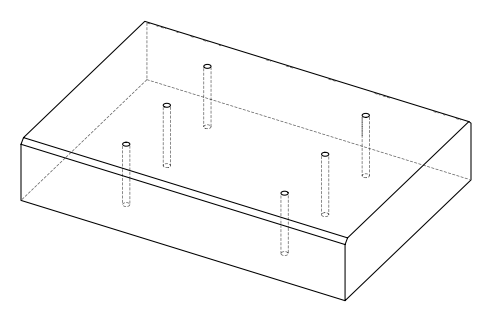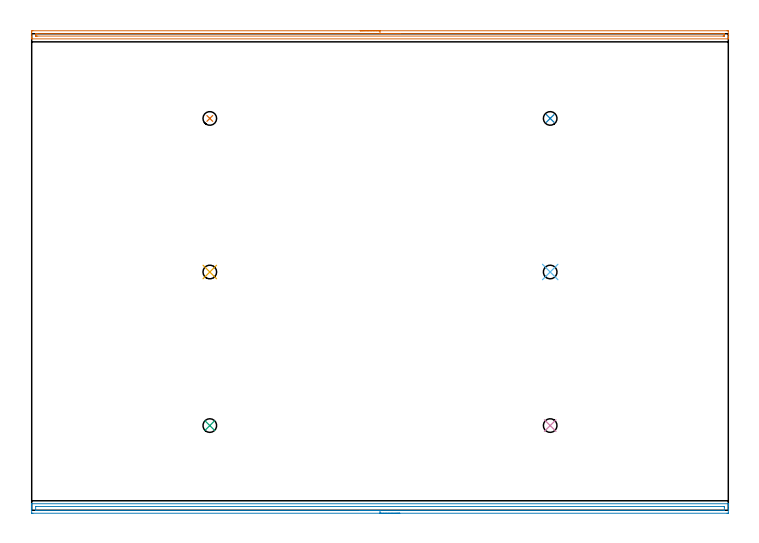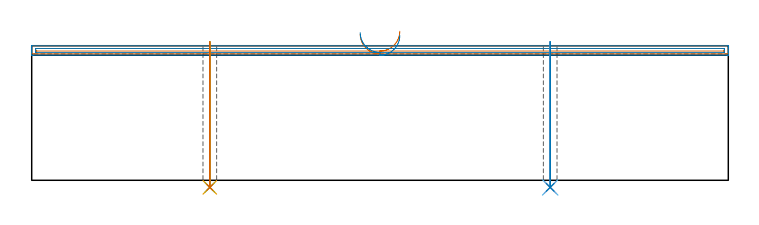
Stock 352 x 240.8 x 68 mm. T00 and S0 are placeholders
(PLAN: 8 operations, 1 tool changes, 13.4 min)
(1 AREA_MILL | FG_CHAMFER_SURFACE | UGT0205_001 | 5.79 min | 2965 mm3)
(2 AREA_MILL_1 | FG_CHAMFER_SURFACE_1 | UGT0205_001 | 5.81 min | 4062 mm3)
(3 DRILL_THROUGH_HOLE_FROM_SOLID_MATERIAL | STEP1HOLE | UGT0301_464 | 0.3 min | 2523 mm3)
(4 DRILL_THROUGH_HOLE_FROM_SOLID_MATERIAL_1 | STEP1HOLE_1 | UGT0301_464 | 0.3 min | 2523 mm3)
(5 DRILL_THROUGH_HOLE_FROM_SOLID_MATERIAL_2 | STEP1HOLE_2 | UGT0301_464 | 0.3 min | 2523 mm3)
(6 DRILL_THROUGH_HOLE_FROM_SOLID_MATERIAL_3 | STEP1HOLE_3 | UGT0301_464 | 0.3 min | 2521 mm3)
(7 DRILL_THROUGH_HOLE_FROM_SOLID_MATERIAL_4 | STEP1HOLE_4 | UGT0301_464 | 0.3 min | 2524 mm3)
(8 DRILL_THROUGH_HOLE_FROM_SOLID_MATERIAL_5 | STEP1HOLE_5 | UGT0301_464 | 0.3 min | 2524 mm3)
(TOOL UGT0205_001 | Chamfer Mill 20 x 3 x 45 deg. | D20 FL50 Z2)
(TOOL UGT0301_464 | Carbide Drill 6.9 mm | D6.9 PA118 FL69 Z2)
(OP 1 AREA_MILL)
G17 G21 G94 G90
T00 M6
G54
G17 G0 G90 X166. Y242.3 S1061 M3
G43 Z78. H0
Z73.9
G94 G1 X166.038 Z73.028 F250.
X166.152 Z72.163
X166.341 Z71.312
X166.603 Z70.48
X166.937 Z69.674
X167.34 Z68.9
X167.808 Z68.164
X168.34 Z67.472
X168.929 Z66.829
X169.572 Z66.24
X170.264 Z65.708
X171. Z65.24
X171.774 Z64.837
X172.58 Z64.503
X173.412 Z64.241
X174.264 Z64.052
X175.128 Z63.938
X176. Z63.9
X351.393
X351.705 Y242.298
X351.99 Y242.293 Z63.903
X352. Y241.992 Z64.202
Y240.564 Z65.632
Y239.379 Z66.816
Y238.75 Z67.449
Y238.422 Z67.777
X351.998 Y238.31 Z67.882
X351.99 Y238.203 Z67.988
X351.839 Y238.2 Z68.
X0.161
X0.01 Y238.203 Z67.988
X0.002 Y238.31 Z67.882
X0. Y238.422 Z67.777
Y238.75 Z67.449
Y239.379 Z66.816
Y241.435 Z64.762
X0.004 Y241.992 Z64.202
X0.01 Y242.293 Z63.903
X0.295 Y242.298 Z63.9
X0.607 Y242.3
X176.
Y240.886 Z65.314
X349.608 Y240.885 Z65.315
X349.933 Y240.883 Z65.317
X349.973 Y240.881 Z65.319
X349.986 Y240.88 Z65.32
X349.99 Y240.862 Z65.338
X349.996 Y240.761 Z65.439
X349.999 Y240.632 Z65.568
X350. Y240.25 Z65.95
X349.999 Y239.868 Z66.332
X349.996 Y239.739 Z66.461
X349.99 Y239.638 Z66.562
X349.986 Y239.62 Z66.58
X349.973 Y239.619 Z66.581
X349.933 Y239.617 Z66.583
X349.608 Y239.615 Z66.585
X349.366 Y239.614 Z66.586
X3.044
X2.392 Y239.616 Z66.584
X2.148 Y239.618 Z66.582
X2.046 Y239.621 Z66.579
X2.009 Y239.627 Z66.573
X2.007 Y239.648 Z66.552
X2.002 Y239.76 Z66.44
X2. Y240.25 Z65.95
X2.001 Y240.632 Z65.568
X2.004 Y240.761 Z65.439
X2.01 Y240.862 Z65.338
X2.014 Y240.88 Z65.32
X2.027 Y240.881 Z65.319
X2.067 Y240.883 Z65.317
X2.392 Y240.885 Z65.315
X2.634 Y240.886 Z65.314
X176.
X176.872 Z65.352
X177.736 Z65.466
X178.588 Z65.655
X179.42 Z65.917
X180.226 Z66.251
X181. Z66.654
X181.736 Z67.123
X182.428 Z67.654
X183.071 Z68.243
X183.66 Z68.886
X184.192 Z69.578
X184.66 Z70.314
X185.063 Z71.088
X185.397 Z71.894
X185.659 Z72.726
X185.848 Z73.578
X185.962 Z74.443
X186. Z75.314
G0 Z78.
M5
M2
(OP 2 AREA_MILL_1)
G17 G21 G94 G90
T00 M6
G54
G17 G0 G90 X186. Y-1.5 S1061 M3
G43 Z78. H0
Z73.2
G94 G1 X185.962 Z72.328 F250.
X185.848 Z71.464
X185.659 Z70.612
X185.397 Z69.78
X185.063 Z68.974
X184.66 Z68.2
X184.192 Z67.464
X183.66 Z66.772
X183.071 Z66.129
X182.428 Z65.54
X181.736 Z65.008
X181. Z64.54
X180.226 Z64.137
X179.42 Z63.803
X178.588 Z63.541
X177.737 Z63.352
X176.872 Z63.238
X176. Z63.2
X0.607 Y-1.499 Z63.201
X0.004 Y-1.493 Z63.202
X0.002 Y-1.492 Z63.204
X0. Y0.007 Z64.701
Y0.578 Z65.275
Y0.9 Z65.596
Y1.471 Z66.167
Y1.793 Z66.488
Y2.437 Z67.137
Y2.857 Z67.557
X0.007 Y3.242 Z67.934
X0.01 Y3.297 Z67.988
X0.161 Y3.3 Z68.
X351.839
X351.992 Y3.297 Z67.988
X351.994 Y3.292 Z67.983
X351.997 Y3.241 Z67.932
X352. Y2.857 Z67.557
Y2.437 Z67.136
Y1.793 Z66.488
Y0.578 Z65.275
Y0.007 Z64.701
X351.998 Y-1.492 Z63.204
X351.996 Y-1.493 Z63.202
X351.393 Y-1.5 Z63.2
X176.
Y-0.086 Z64.614
X2.392
X2.3 Y-0.085 Z64.615
X2.115 Y-0.081 Z64.619
X2.009 Y-0.077 Z64.623
X2.006 Y-0.049 Z64.651
X2.003 Y0.007 Z64.707
X2. Y0.399 Z65.099
X2.002 Y1.842 Z66.542
X2.005 Y1.866 Z66.566
X2.009 Y1.874 Z66.574
X2.024 Y1.879 Z66.579
X2.207 Y1.884 Z66.584
X2.3 Y1.885 Z66.585
X349.608
X349.7
X349.885 Y1.881 Z66.581
X349.991 Y1.877 Z66.577
X349.994 Y1.849 Z66.549
X349.997 Y1.793 Z66.493
X350. Y1.401 Z66.101
X349.999 Y-0.042 Z64.658
X349.995 Y-0.066 Z64.634
X349.991 Y-0.074 Z64.626
X349.976 Y-0.079 Z64.621
X349.793 Y-0.084 Z64.616
X349.7 Y-0.085 Z64.615
X176. Y-0.086 Z64.614
X175.128 Z64.652
X174.264 Z64.766
X173.412 Z64.955
X172.58 Z65.217
X171.774 Z65.551
X171. Z65.954
X170.264 Z66.423
X169.572 Z66.954
X168.929 Z67.543
X168.34 Z68.186
X167.809 Z68.878
X167.34 Z69.614
X166.937 Z70.388
X166.603 Z71.194
X166.341 Z72.026
X166.152 Z72.878
X166.038 Z73.743
X166. Z74.614
G0 Z78.
M5
M2
(OP 3 DRILL_THROUGH_HOLE_FROM_SOLID_MATERIAL)
G17 G21 G94 G90
T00 M6
G54
G17 G0 G90 X90. Y42.8 S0 M3
G43 Z78. H0
G94 G81 G98 Z-3.573 F250. R70.
G80
M5
M2
(OP 4 DRILL_THROUGH_HOLE_FROM_SOLID_MATERIAL_1)
G17 G21 G94 G90
T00 M6
G54
G17 G0 G90 X262. Y42.8 S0 M3
G43 Z78. H0
G94 G81 G98 Z-3.573 F250. R70.
G80
M5
M2
(OP 5 DRILL_THROUGH_HOLE_FROM_SOLID_MATERIAL_2)
G17 G21 G94 G90
T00 M6
G54
G17 G0 G90 X90. Y120.4 S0 M3
G43 Z78. H0
G94 G81 G98 Z-3.573 F250. R70.
G80
M5
M2
(OP 6 DRILL_THROUGH_HOLE_FROM_SOLID_MATERIAL_3)
G17 G21 G94 G90
T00 M6
G54
G17 G0 G90 X262. Y120.4 S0 M3
G43 Z78. H0
G94 G81 G98 Z-3.573 F250. R70.
G80
M5
M2
(OP 7 DRILL_THROUGH_HOLE_FROM_SOLID_MATERIAL_4)
G17 G21 G94 G90
T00 M6
G54
G17 G0 G90 X90. Y198. S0 M3
G43 Z78. H0
G94 G81 G98 Z-3.573 F250. R70.
G80
M5
M2
(OP 8 DRILL_THROUGH_HOLE_FROM_SOLID_MATERIAL_5)
G17 G21 G94 G90
T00 M6
G54
G17 G0 G90 X262. Y198. S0 M3
G43 Z78. H0
G94 G81 G98 Z-3.573 F250. R70.
G80
M5
M2
